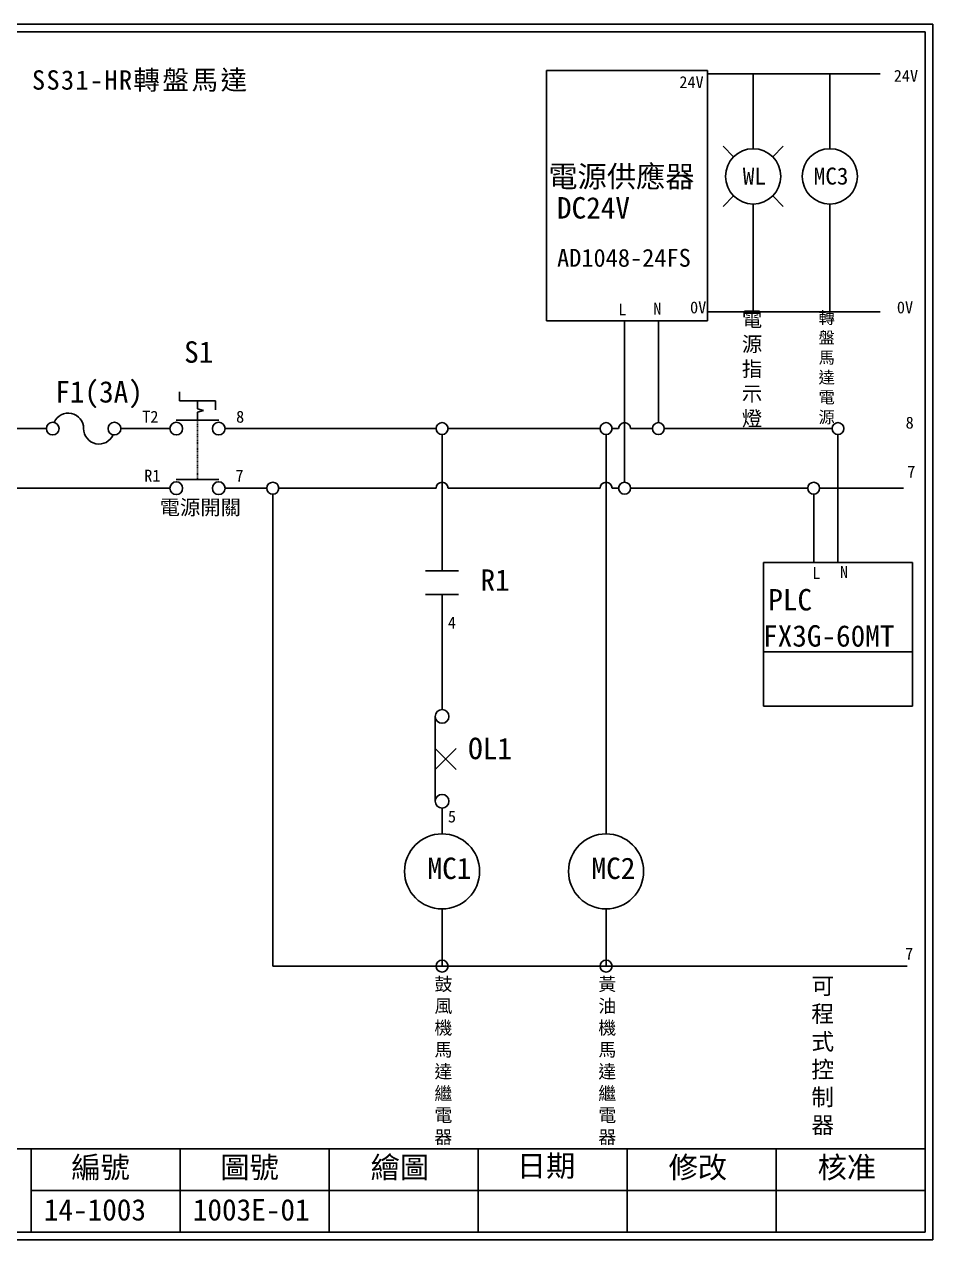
# Model space of a CAD drawing. Extents: x 10 to 297, y 3 to 207.
# Drawn here: x 144.6 to 297, y 3 to 207 of the extents above; entities that cross this region are included whole.
import ezdxf
from ezdxf.enums import TextEntityAlignment as Align

# ---------------------------------------------------------------- set-up
doc = ezdxf.new("R2010")
doc.units = 0
doc.linetypes.add('DASHED', pattern=[0.2, 0.1, -0.1])
doc.layers.get('0').update_dxf_attribs({"linetype": 'CONTINUOUS'})
for name, color, linetype in [('7', 7, 'CONTINUOUS'), ('圖框層', 7, 'CONTINUOUS'), ('標尺寸層', 3, 'CONTINUOUS')]:
    doc.layers.add(name, color=color, linetype=linetype)
doc.styles.add('CNS', font='romanc.shx', dxfattribs={"bigfont": 'chineset.shx'})
doc.styles.add('STSL', font='kaiu.ttf')
doc.styles.add('標楷體', font='kaiu.ttf')

# ---------------------------------------------------------------- blocks, each defined once
blk = doc.blocks.new('FUSE')
at = {"color": 7}
for p, q in [((0, 0), (2.14, 0)), ((14.64, 0), (16.78, 0))]:
    blk.add_line(p, q, dxfattribs=at)
for centre in [(3.21, 0), (13.56, 0)]:
    blk.add_circle(centre, 1.07)
for centre, start, end in [((5.8, 0), 0, 156.116), ((10.98, 0), 180, 336.116)]:
    blk.add_arc(centre, 2.59, start, end, dxfattribs=at)

msp = doc.modelspace()

# ---------------------------------------------------------------- linework, layer by layer
for p, q in [((259.19, 199.2), (232.19, 199.2)), ((232.19, 199.2), (232.19, 157.2)), ((259.19, 157.2), (259.19, 199.2)), ((288.16, 198.67), (259.19, 198.67)), ((266.88, 189.99), (266.88, 198.67)), ((279.74, 189.99), (279.74, 198.67)), ((266.88, 186.09), (266.88, 189.99)), ((279.74, 186.09), (279.74, 189.99)), ((263.6, 184.73), (261.83, 186.5)), ((270.16, 184.73), (271.93, 186.5)), ((263.6, 178.17), (261.83, 176.4)), ((270.16, 178.17), (271.93, 176.4)), ((266.88, 176.81), (266.88, 172.86)), ((279.74, 176.81), (279.74, 172.86)), ((266.88, 172.86), (266.88, 158.72)), ((279.74, 172.86), (279.74, 158.72)), ((232.19, 157.2), (255.19, 157.2)), ((245.3, 157.2), (245.3, 130.12)), ((250.97, 157.2), (250.97, 140.12)), ((255.19, 157.2), (259.19, 157.2)), ((288.16, 158.72), (259.19, 158.72)), ((170.64, 143.77), (170.64, 145.27)), ((173.64, 143.77), (170.64, 143.77)), ((173.64, 143.77), (176.64, 143.77)), ((176.64, 143.77), (176.64, 142.27)), ((174.64, 142.16), (173.64, 142.43)), ((174.64, 142.16), (173.64, 141.89)), ((146.15, 139.12), (80.88, 139.12)), ((160.78, 139.12), (168.99, 139.12)), ((162.93, 139.12), (168.99, 139.12)), ((178.28, 139.12), (213.68, 139.12)), ((215.68, 139.12), (241.2, 139.12)), ((243.2, 139.12), (244.3, 139.12)), ((246.3, 139.12), (249.97, 139.12)), ((251.97, 139.12), (280.11, 139.12)), ((214.68, 115.27), (214.68, 138.12)), ((242.2, 71.11), (242.2, 138.12)), ((281.11, 116.64), (281.11, 138.12)), ((168.99, 129.12), (80.83, 129.12)), ((178.28, 129.12), (185.28, 129.12)), ((187.28, 129.12), (213.68, 129.12)), ((215.68, 129.12), (241.2, 129.12)), ((243.2, 129.12), (244.3, 129.12)), ((246.3, 129.12), (276.03, 129.12)), ((278.03, 129.12), (292.09, 129.12)), ((268.61, 116.64), (293.61, 116.64)), ((268.61, 101.64), (268.61, 116.64)), ((293.61, 116.64), (293.61, 101.64)), ((214.68, 111.3), (214.68, 91.96)), ((293.61, 101.64), (268.61, 101.64)), ((214.68, 71.11), (214.68, 75.43)), ((214.68, 58.51), (214.68, 48.91)), ((242.2, 58.51), (242.2, 48.91))]:
    msp.add_line(p, q)
for centre, radius in [((266.88, 181.45), 4.64), ((279.74, 181.45), 4.64), ((250.97, 139.12), 1), ((245.3, 129.12), 1), ((214.68, 64.81), 6.3), ((242.2, 64.81), 6.3)]:
    msp.add_circle(centre, radius)
at = {"layer": '7'}
for p, q in [((173.64, 142.43), (173.64, 143.77)), ((173.64, 140.55), (173.64, 141.89)), ((170.07, 140.55), (177.21, 140.55)), ((170.07, 130.55), (177.21, 130.55))]:
    msp.add_line(p, q, dxfattribs=at)
at = {"layer": '7', "linetype": 'DASHED'}
msp.add_line((173.64, 130.55), (173.64, 140.55), dxfattribs=at)
at = {"layer": '7'}
for centre in [(170.07, 139.12), (177.21, 139.12), (170.07, 129.12), (177.21, 129.12)]:
    msp.add_circle(centre, 1.07, dxfattribs=at)
at = {"layer": '圖框層', "color": 7}
for p, q in [((297, 206.97), (10, 206.97)), ((297, 3), (297, 206.97)), ((295.75, 205.72), (11.25, 205.72)), ((295.75, 4.25), (295.75, 205.72)), ((11.25, 18.25), (295.75, 18.25)), ((145.75, 4.25), (145.75, 18.25)), ((170.75, 4.25), (170.75, 18.25)), ((195.75, 4.25), (195.75, 18.25)), ((220.75, 4.25), (220.75, 18.25)), ((245.75, 4.25), (245.75, 18.25)), ((270.75, 4.25), (270.75, 18.25)), ((145.75, 11.25), (295.75, 11.25)), ((11.25, 4.25), (295.75, 4.25)), ((10, 3), (297, 3))]:
    msp.add_line(p, q, dxfattribs=at)
at = {"layer": '標尺寸層', "color": 7}
for p, q in [((186.28, 48.91), (186.28, 128.12)), ((277.03, 128.12), (277.03, 116.64)), ((211.9, 115.27), (217.46, 115.27)), ((211.9, 111.3), (217.46, 111.3)), ((268.61, 101.64), (268.61, 92.55)), ((293.61, 101.64), (293.61, 92.55)), ((268.61, 92.55), (293.61, 92.55)), ((213.53, 90.81), (213.53, 76.58)), ((213.53, 81.93), (217.07, 85.46)), ((213.53, 85.46), (217.07, 81.93)), ((292.73, 48.91), (186.28, 48.91))]:
    msp.add_line(p, q, dxfattribs=at)
for centre, radius in [((214.68, 139.12), 1), ((242.2, 139.12), 1), ((281.11, 139.12), 1), ((186.28, 129.12), 1), ((277.03, 129.12), 1), ((214.68, 90.81), 1.15), ((214.68, 76.58), 1.15), ((214.68, 48.91), 1), ((242.2, 48.91), 1)]:
    msp.add_circle(centre, radius, dxfattribs=at)
for centre in [(245.3, 139.12), (214.68, 129.12), (242.2, 129.12)]:
    msp.add_arc(centre, 1, 0, 180, dxfattribs=at)

# ---------------------------------------------------------------- block references
at = {"color": 7}
msp.add_blockref('FUSE', (146.15, 139.12), dxfattribs=at)

# ---------------------------------------------------------------- texts
for s, p in [('WL', (267.08, 181.5)), ('MC3', (279.95, 181.5))]:
    msp.add_text(s, height=2.856, dxfattribs=at).set_placement(p, align=Align.MIDDLE_CENTER)
at = {"color": 0, "insert": (164.13, 199.25), "char_height": 3.25, "width": 44.317, "attachment_point": 2, "style": '標楷體'}
msp.add_mtext('{\\T1.1;SS31-HR轉盤馬達}', dxfattribs=at)
at = {"layer": '圖框層', "color": 4, "style": 'STSL'}
for s, height, p in [('24V', 2, (254.49, 196.26)), ('24V', 2, (290.47, 197.32)), ('電源供應器', 3.6, (232.5, 179.63)), ('DC24V', 3.6, (233.96, 174.37)), ('AD1048-24FS', 3, (233.97, 166.28)), ('L', 2, (244.26, 158.11)), ('N', 2, (250.12, 158.26)), ('0V', 2, (256.29, 158.46)), ('0V', 2, (290.99, 158.46)), ('S1', 3.6, (171.4, 150.17)), ('F1(3A)', 3.6, (149.78, 143.49)), ('T2', 2, (164.37, 140.11)), ('8', 2, (180.12, 140.11)), ('8', 2, (292.46, 139.12)), ('7', 2, (292.73, 130.9)), ('R1', 2, (164.7, 130.22)), ('7', 2, (180.02, 130.22)), ('R1', 3.6, (221.12, 111.9)), ('L', 2, (276.8, 113.88)), ('N', 2, (281.44, 114.06)), ('PLC', 3.6, (269.42, 108.6)), ('4', 2, (215.66, 105.57)), ('FX3G-60MT', 3.6, (268.54, 102.53)), ('OL1', 3.6, (219.05, 83.64)), ('5', 2, (215.66, 73.02)), ('MC1', 3.6, (212.24, 63.53)), ('MC2', 3.6, (239.76, 63.53)), ('7', 2, (292.38, 50.01)), ('編號', 3.6, (152.47, 13.34)), ('圖號', 3.6, (177.47, 13.34)), ('繪圖', 3.6, (202.69, 13.34)), ('日期', 3.6, (227.22, 13.59)), ('修改', 3.6, (252.69, 13.34)), ('核准', 3.6, (277.69, 13.34)), ('14-1003', 3.6, (147.86, 6.22)), ('1003E-01', 3.6, (172.86, 6.22))]:
    msp.add_text(s, height=height, dxfattribs=at).set_placement(p)
at = {"layer": '標尺寸層', "color": 7, "attachment_point": 1, "style": 'CNS'}
for s, insert, char_height, width in [('{\\fDFKai-SB|b0|i0|c136|p65;電\\P源指示燈}', (264.99, 158.72), 2.5, 4.1392), ('{\\fDFKai-SB|b0|i0|c136|p65;轉盤馬達電源}', (277.85, 158.72), 2, 4.1392), ('{\\fDFKai-SB|b0|i0|c136|p65;電源開關}', (167.29, 127.16), 2.5, 14.0847), ('{\\fDFKai-SB|b0|i0|c136|p65;鼓風機馬達繼電器}', (213.4, 46.99), 2.2, 3.8201), ('{\\fDFKai-SB|b0|i0|c136|p65;黃油機馬達繼電器}', (240.9, 46.99), 2.2, 3.8201), ('{\\fDFKai-SB|b0|i0|c136|p65;可程式控制器}', (276.64, 46.99), 2.8, 5.4243)]:
    msp.add_mtext(s, dxfattribs=dict(at, insert=insert, char_height=char_height, width=width))

doc.saveas('drawing.dxf')
